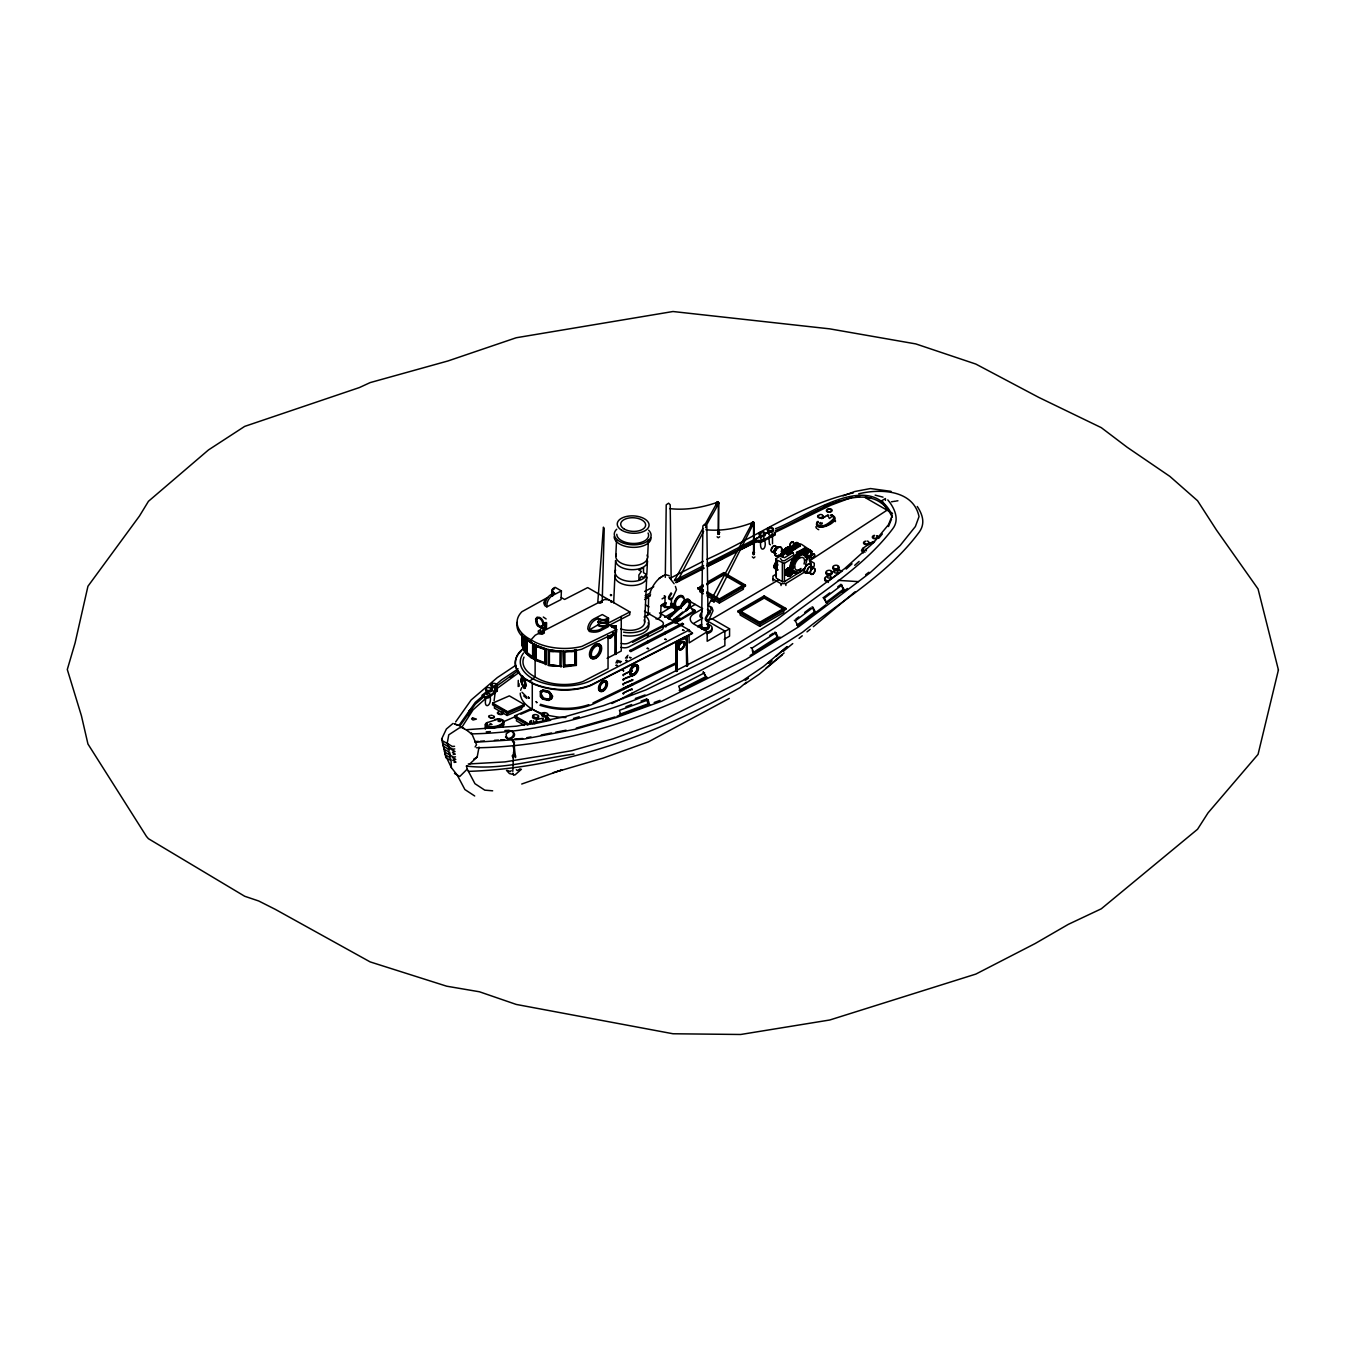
<?xml version="1.0" encoding="UTF-8"?>
<svg xmlns="http://www.w3.org/2000/svg" width="1346" height="1346" viewBox="0 0 1346 1346"><rect width="100%" height="100%" fill="white"/><g stroke="black" fill="none" stroke-linecap="round" stroke-linejoin="round"><path stroke-width="1.5" d="M664.958 604.371L665.059 596.059M665.294 577.4L666.22 504.8L668.575 503.202L670.207 504.8L671.166 579.47M602.2 602.184L604.219 528.574L603.395 527.178L597.809 602.032L599.996 603.311L602.2 602.184L601.544 601.309M788.033 574.473L788.15 572.891L785.374 571.226L788.436 572.201L786.03 569.896L787.747 568.163L790.708 569.812L792.895 568.567L790.102 567.44L791.835 561.972C796.445 564.782 791.869 559.684 792.929 559.751L794.914 560.895L794.729 559.986C789.53 556.403 796.613 561.299 795.52 558.842C790.052 555.814 800.348 557.194 795.621 558.691M792.878 568.365L790.119 566.296M792.104 567.44L792.962 566.262L790.253 565.084M805.43 564.479C807.617 561.248 806.691 548.663 810.948 565.32M513.364 757.108L512.809 771.376M554.67 593.199L554.165 592.93A6.158 3.348 2.6 0 1 554.047 587.899L555.158 587.327L561.4 590.928L561.013 599.576L546.863 606.861L545.214 605.986A9.372 5.115 2.6 0 1 544.407 602.335M608.56 618.15L602.318 614.55L593.721 618.975A7.79 4.492 -60 0 0 587.781 628.969L589.279 631.425A9.372 5.115 2.6 0 0 599.895 631.055L608.156 626.799L608.56 618.15L607.433 618.723A6.158 3.348 2.6 0 1 598.23 618.386L595.302 619.883A7.79 4.492 -60 0 0 589.363 629.878L598.465 624.578L599.66 625.167A5.384 2.944 2.6 0 0 605.414 625.385C608.476 626.243 608.88 617.326 605.683 619.463M598.061 622.02L599.778 622.34A5.384 2.944 2.6 0 0 605.549 622.559L607.265 622.357A6.158 3.348 2.6 0 1 598.061 622.02L599.811 621.768A5.384 2.944 2.6 0 0 605.565 621.987L607.298 621.785A6.158 3.348 2.6 0 1 598.095 621.448M607.416 619.261A6.158 3.348 2.6 0 1 598.213 618.924L598.23 618.386M598.465 624.578L598.734 618.638L599.929 619.244A5.384 2.944 2.6 0 0 601.292 619.631M606.609 624.88L606.878 618.958M613.675 602.806L614.886 576.324M615.072 572.235L615.593 560.491A15.916 8.749 2.3 0 0 633.596 569.661A15.916 8.749 2.3 0 0 646.888 559.095M615.795 556.403L616.502 540.722M608.459 624.78L616.653 629.507L616.518 632.317L581.809 649.193A42.248 23.05 2.6 0 1 534.244 644.566L530.879 642.631L531.014 639.838L535.254 635.194L604.539 599.492L608.779 599.761M561.316 597.574L564.597 599.458L587.697 587.596L629.878 611.942L629.743 614.752L608.476 625.722M644.667 622.138L646.719 577.198M647.426 561.366L646.904 573.11A15.916 8.749 2.3 0 1 628.919 581.304A15.916 8.749 2.3 0 1 615.61 569.981M647.611 557.278L648.419 539.746M660.516 616.67L661.054 606.053M786.266 569.56L789.126 571.108L790.708 569.812M793.888 548.159C789.379 547.014 799.204 540.301 799.171 545.685L799.961 546.14L792.054 551.019L791.212 549.353L792.054 551.019M793.215 545.601L795.772 547.082L797.858 544.878M804.117 553.744C812.53 563.873 796.815 546.325 809.451 550.951C812.816 549.202 812.21 555.158 809.35 557.109M804.269 551.995L806.843 553.458L808.929 551.254M787.747 568.163L790.455 568.651M794.931 543.296L797.37 542.606L798.346 544.491M810.342 550.783L807.516 548.899L784.348 563.368L776.238 559.801L776.104 558.624L799.457 544.238L801.442 544.272L811.773 551.288M486.158 697.295C482.507 710.251 492.501 706.852 490.028 695.731M793.147 547.856L792.306 548.764C785.509 547.519 790.22 546.005 790.152 547.603M789.429 546.611L792.306 548.764M800.348 553.929L799.474 553.139L801.459 554.283C803.478 554.434 805.043 554.973 806.456 556.134M787.881 550.127L785.542 548.327L782.783 552.129C787.932 555.595 780.815 550.8 782.093 553.172L784.079 554.316L781.235 553.391L780.529 556.537M801.459 554.283L798.851 556.47L796.529 554.67L794.628 556.386M795.436 555.578L797.993 557.16L798.515 555.814M521.76 650.303A47.547 25.944 2.6 0 0 524.704 678.922L533.504 683.987A47.547 25.944 2.6 0 0 590.827 685.518L692.5 633.444L689.102 630.046L659.456 612.935M521.558 676.298L521.558 681.345M492.703 703.1L492.535 704.816L507.476 713.447L524.132 706.229L524.301 704.496L509.36 695.865L492.703 703.1L507.661 711.731L524.301 704.496M494.705 704.984L494.403 708.097L507.156 715.466L521.625 709.174L521.945 706.061M507.156 715.466L507.661 711.731M543.01 715.298L531.384 708.585L514.727 715.82L514.559 717.536L527.851 725.208M516.729 717.704L516.427 720.817L524.402 725.41M531.199 710.318L531.384 708.585M546.156 718.949L546.325 717.216M494.066 687.301L496.842 688.328L497.33 690.868L489.019 697.514A3.247 1.615 6 0 1 484.594 697.766M497.33 690.868L496.842 688.328M548.074 719.319L548.226 717.99L545.904 717.502M792.239 566.229L793.164 565.152L790.523 563.823M494.083 700.761L495.328 691.491M775.06 564.681L776.036 563.52M518.277 680.353L518.176 686.527M774.808 535.119L774.976 532.444L774.808 535.119L761.971 541.883A3.247 1.952 -1.9 0 1 757.394 541.748L755.257 539.073L760.793 536.145M514.946 756.25L514.105 742.42L514.391 745.129M777.416 569.358C775.161 568.618 772.806 562.443 777.483 561.804M774.303 564.832L777.096 566.515L776.861 567.675M789.059 567.709C799.053 569.627 787.629 582.616 785.593 571.411M806.843 553.458L806.675 555.225M521.861 677.375L522.5 684.155L524.553 687.116M553.559 651.447L549.303 651.296L560.037 651.986L559.953 666.051L549.303 664.773L559.953 666.051M548.31 665.395L561.131 666.388L548.31 665.395L548.394 649.563L553.475 651.161L561.131 651.128L561.046 666.977M512.624 740.67L514.071 743.042L514.475 754.635M514.391 749.621C511.261 745.566 516.494 743.48 513.667 747.249M514.071 756.502L514.509 754.029L514.307 756.301M471.369 708.518L468.391 715.82L468.677 712.404M887.805 499.904C894.417 507.779 900.02 519.573 892.634 528.928C862.685 568.315 818.839 593.519 780.697 623.955C688.21 683.718 583.255 731.787 471.319 733.89L471.487 732.914L476.534 744.725L475.104 746.963M803.713 568.769L797.909 573.295L797.757 572.403L795.957 573.547L794.14 571.377L793.147 572.252L793.417 571.209M795.957 573.547C795.318 573.06 792.542 569.476 789.681 567.827M801.122 553.929L801.307 552.92L800.517 553.913M862.55 550.564L863.695 548.461M469.434 764.242L477.191 757.024L479.025 747.047M524.873 686.931L524.873 682.792L521.962 677.307M834.2 517.47C832.989 523.342 822.036 529.971 816.854 524.772L817.964 521.339M835.344 521.642L835.496 520.767M674.75 610.411L675.524 606.306M675.473 610.815L676.079 607.517M791.414 547.755L788.756 549.572L786.535 547.671L785.542 548.327M799.255 555.309L797.269 554.165L805.278 549.218L805.245 548.007L796.546 552.415L797.37 554.081L796.529 554.67M615.946 662.972L617.208 660.364L621.448 661.66M617.444 663.056L618.352 661.542L620.405 662.737M625.503 658.093L627.943 655.25M627 658.177L627.522 656.798M506.264 737.372L506.517 736.195M525.344 687.907L525.344 682.859L522.871 677.391M513.718 751.27L513.634 752.986M514.273 751.421C514.273 763.148 514.391 739.24 513.987 754.988M754.164 553.98L753.053 554.434L754.483 552.668M792.508 564.967L793.484 564.008L790.926 562.561M777.584 569.997L774.505 568.18L773.984 566.178M788.638 576.374L785.559 574.574L785.038 572.555M816.736 524.132L818.015 522.063M790.321 547.62L791.818 546.964L792.104 548.529M806.675 555.662L802.031 553.021L801.863 554.098L802.889 553.357M811.941 552.028L805.985 549.673M790.708 548.815L787.511 547.166L786.787 548.428M800.483 554.636L797.387 554.081M623.518 675.742C620.607 675.339 633.865 669.416 632.25 671.351M623.518 680.353C618.773 679.276 647.88 670.039 622.962 679.377M623.518 684.946C618.79 683.919 647.628 674.632 622.962 683.97M623.518 689.539C618.924 688.462 647.561 679.242 622.962 688.563M623.518 694.149C620.624 693.678 633.932 687.957 632.25 689.741M631.695 674.969L632.25 675.944M631.695 679.579L632.25 680.554M631.695 684.172L632.25 685.148M540.856 691.205L540.856 696.252L542.993 698.725L549.235 700.172M522.971 637.668L521.979 642.917L523.022 643.136M522.181 641.033L522.971 638.542M793.703 545.921L795.755 544.507M800.231 544.894L799.288 544.39L799.961 546.14M541.765 691.928L541.109 693.829L543.532 698.069L548.646 699.247M792.76 570.906L792.575 572.05L793.972 571.36M469.687 710.486L467.87 714.877M550.077 698.423L550.077 694.284L548.108 692.399L543.01 691.221M788.369 546.829L787.662 548.007L787.511 547.166M798.498 553.492L798.649 554.333L799.356 553.172M536.6 618.083L536.6 620.001M776.878 566.313L774.808 564.344M888.495 526.538L891.506 519.085M551.153 699.062L552.146 696.639L551.153 693.998L548.714 691.726L542.472 690.279M782.935 556.537L780.596 554.636M791.835 561.972L792.34 560.845L794.325 561.989M793.82 563.116L793.484 564.008M469.047 711.378L469.468 710.368M650.185 592.24C652.961 584.736 657.891 577.72 665.53 574.708L669.231 575.667M803.562 555.444L803.915 554.148L802.653 554.502M515.602 757.613L515.552 755.375L513.869 754.214L512.187 755.897L513.213 757.983M712.236 600.854L711.445 600.518L714.087 601.881L753.996 522.568L752.784 521.979L708.181 605.565L711.899 607.433L713.027 610.697L709.359 618.941A2.625 1.531 -60.6 0 1 706.751 620.674A2.625 1.531 -60.6 0 1 706.532 617.73L711.159 609.889L710.318 606.76M783.473 555.41L783.221 554.535M794.022 561.181L794.914 560.895M751.741 525.613L753.306 522.282M754.938 556.941L753.659 558.052L752.313 556.874M703.638 531.334L677.661 580.883L676.87 580.547L675.053 579.47L702.848 528.541M705.573 527.666C707.087 521.71 721.456 502.058 717.687 501.654L704.833 524.906M716.341 505.288L718.125 501.957M834.066 518.193C830.465 522.029 822.103 529.533 816.82 524.048M793.972 572.403L794.847 571.394M622.828 697.985L623.349 698.658M702.208 611.134L700.357 614.264A2.625 1.481 -60.8 0 0 701.367 617.158M707.39 609.334L709.679 610.613L705.741 617.276A2.625 1.531 -60.6 0 0 705.624 619.984A2.625 1.531 -60.6 0 0 707.777 619.581M781.235 553.391L782.093 553.172M784.079 554.316L783.944 553.341M792.929 559.751L792.744 558.826M794.729 559.986L795.587 559.835M719.673 536.768L718.259 537.744L717.132 536.802M671.048 592.863L669.029 596.16A2.625 1.548 -59.2 0 0 668.895 598.852A2.625 1.548 -59.2 0 0 671.082 598.465M671.704 593.519L669.803 596.631A2.625 1.548 -59.2 0 0 670.005 599.559A2.625 1.548 -59.2 0 0 672.664 597.86L676.449 589.683L675.406 586.402M468.879 714.087L470.965 710.856M461.728 727.479L473.052 709.847L486.478 697.75M521.424 769.273L515.013 774.892L513.684 775.094L512.809 773.159L513.263 774.186M801.291 553.963L802.031 553.021M455.638 721.927L471.167 699.954L497.297 677.61L515.669 665.361M458.178 725.242L454.241 723.896L458.952 725.477L475.306 702.343L487.589 691.827M467.314 730.508L459.777 726.167L475.306 704.177L484.526 696.303M781.858 552.348L784.617 553.492M784.768 553.273L786.569 550.278L784.583 549.134M793.618 558.691L793.551 557.698M718.831 532.814L717.586 532.612L719.588 532.764L718.041 534.312L719.319 534.009L717.687 531.956L719.588 532.242L718.293 534.16L718.747 502.647M718.848 532.915L718.562 534.328M753.491 552.92C756.603 552.735 751.186 551.036 753.575 554.131M753.104 552.129L753.777 553.66M486.545 723.778C485.856 730.996 504.7 726.655 502.882 721.187M485.216 726.369L485.351 729.078M687.503 665.765L686.982 637.567L687.503 665.765L686.712 666.186L686.712 639.148L684.996 638.66L680.975 640.023L677.156 644.078L677.156 671.132L675.827 671.233L675.827 643.338L677.93 640.612M676.365 671.536L676.365 643.64L680.824 638.862M795.25 572.302L793.787 572.723L794.056 571.478M677.156 671.132L676.617 643.775L678.434 641.47M878.652 538.417L882.337 533.958M796.395 557.782L794.409 556.638M828.648 516.948L829.338 518.479L831.172 517.268M862.836 548.091L861.474 550.632L863.257 553.004M680.655 577.72L678.35 580.059L679.394 580.664L681.699 578.309L678.317 580.059M817.157 521.693C811.47 534.917 845.574 521.02 831.811 515.064M708.046 566.043L722.499 558.725L724.72 556.47M611.101 602.385L611.639 600.653M665.412 633.747L664.89 632.586L665.95 632.014L665.412 633.747L648.503 642.463L647.005 641.537L629.558 650.791L630.837 651.548L647.746 642.85L648.284 641.117L647.224 641.689L647.746 642.85M647.746 641.15L664.672 632.435L666.169 633.36L683.617 624.107L682.321 623.349L665.412 632.048M467.836 766.093L466.439 766.076L467.23 769.104L459.794 776.474L454.477 773.412M702.999 567.524L700.728 569.762L702.629 568.786M535.371 660.348L535.893 644.599L535.371 660.348L546.392 664.301L546.392 649.041L538.215 645.929M536.145 646.433L536.145 659.91L536.145 646.433L545.399 649.681L545.399 663.141L537.693 660.802M545.887 664.806L546.392 649.041M722.718 556.908L721.456 558.119L722.499 558.725M683.987 603.244L669.315 616.905A3.836 2.221 -60 0 0 668.339 618.622M495.429 689.69L519.522 672.108M846.18 569.089L852.052 563.806M854.71 565.337L859.118 561.383M855.047 591.803L813.337 626.698M492.199 687.89L501.419 679.999L518.126 668.861M495.278 687.099L518.126 670.695M452.996 723.425L446.401 728.994L441.623 739.004L441.942 740.435L452.424 746.492L454.544 746.29M767.927 663.157L771.14 660.465M775.969 656.411L787.174 646.585L763.418 666.539L742.689 680.655L658.396 722.516L612.952 738.87L572.134 750.597L546.476 755.14L504.935 761.903L468.257 763.99M746.357 682.287L739.947 687.688C656.966 734.344 564.344 768.381 468.425 771.359M768.835 663.427L772.049 660.735M766.076 668.07L784.095 652.945M782.329 654.829L759.329 674.144L744.557 684.205M520.162 768.835L517.402 770.501L516.309 769.761M673.808 619.379L682.843 611.976M673.101 621.061L686.662 609.957A4.846 2.793 -60 0 0 689.859 603.042A4.846 2.793 -60 0 0 684.794 603.715L670.106 617.36A3.836 2.221 -60 0 0 669.147 619.093M783.254 651.363L792.76 643.573M799.087 638.391L802.25 635.783M806.994 631.897L810.174 629.305M486.529 691.709L481.918 695.394L484.728 696.437A3.247 1.615 6 0 0 489.153 696.185L497.465 689.539M487.235 722.516C483.769 730.02 505.457 726.302 502.983 720.396M448.454 744.035L447.41 744.843L448.925 746.794L448.1 748.982L449.143 748.174M449.379 749.554L448.555 751.741L443.844 749.032L443.255 744.775M449.833 752.313L448.79 753.121L449.009 754.5L450.069 753.693L449.934 760.019L445.762 757.613L445.274 753.424M804.74 612.413L810.578 607.971M794.325 620.254L795.335 620.843L813.051 607.45L815.541 612.43L797.875 625.84L796.815 625.234L814.498 611.824L815.541 612.43M593.031 702.915L674.868 663.292M837.75 586.822L840.947 584.416L844.363 589.935L826.78 603.227L823.315 597.674L829.759 592.863M823.315 597.674L824.324 598.263L841.973 585.005M844.363 589.935L843.319 589.329L825.721 602.604M810.931 616.115L825.906 604.775M842.445 592.257L847.408 588.505M865.596 574.742L868.91 572.235M795.823 619.126L798.817 616.872M828.48 575.028L825.384 577.283A3.247 1.952 -1.9 0 0 825.771 580.025L828.261 581.22L842.293 570.973L836.236 569.375M831.592 572.757L834.688 570.502M502.697 727.025L504.01 724.585M510.285 677.139L513.566 674.884M745.179 680.437L748.46 678.216M821.699 518.647L827.554 515.282M822.406 518.361L825.367 516.359M868.052 544.642L874.345 541.445M872.141 542.135L863.661 547.738L862.517 549.858L863.19 551.894M769.794 635.43L773.21 633.226M750.782 647.628L751.808 648.217L775.952 632.721L778.257 637.735L754.147 653.247L752.229 650.757M753.087 652.642L777.214 637.129L778.257 637.735M473.742 759.194L477.191 757.024M644.599 599.542L647.897 597.506M675.002 623.248L694.889 611.42L694.873 610.327L688.109 606.423M778.964 579.655L711.378 619.396M810.443 560.205L887.048 510.184L882.875 501.907L881.394 502.765L881.394 500.931L885.416 498.525L885.416 500.359M687.823 600.131L702.646 608.695L693.796 613.793A12.703 7.336 0 0 0 693.796 624.006L707.172 631.745L689.102 642.9L689.102 635.548M750.126 655.519L780.024 637.045M787.158 550.615L785.223 551.81L785.929 553.374L790.539 552.55L789.816 550.985M791.246 550.548L799.928 544.945M789.614 552.415L788.335 553.206L786.148 551.927M789.648 553.862L788.386 554.636L786.182 553.374M780.428 558.523L782.093 560.626L784.365 560.794L793.989 554.872L792.895 552.567L784.617 557.665L781.538 556.857L781.235 555.713M797.337 552.886L805.245 548.007M796.546 552.415L796.58 553.627L804.487 548.764L804.454 547.553M776.491 573.918L772.941 576.105L772.991 580.934M792.071 568.449L794.662 566.868A7.033 4.055 -60 0 1 800.752 557.564A7.033 4.055 -60 0 1 804.016 563.974M804.588 560.744L807.179 559.145M776.238 559.801L776.238 578.124L782.363 581.657L784.482 581.623L803.899 569.661M772.941 578.999L781 583.659L785.845 583.558L805.379 571.545M810.713 568.264L814.263 566.077L814.263 563.183L809.417 560.39M661.054 613.204L671.334 606.979L676.617 610.024M664.621 617.292L678.922 608.729M673.353 619.496L676.769 617.427M675.406 622.121L694.873 610.327M537.559 617.528L536.297 619.093M545.853 623.635L545.82 624.022M540.503 629.642L538.265 630.938L539.09 632.704L542.135 633.175L544.373 631.88L543.565 630.113M540.907 630.5L540.167 632.065L542.892 631.644L542.472 630.736M662.703 576.29L658.749 578.544M522.5 677.004L521.087 679.326L521.962 684.475L524.015 687.419L525.394 686.611L524.553 679.949L521.777 676.163L521.087 682.102L524.284 688.529L526.336 685.484L524.805 679.461M662.047 598.869L665.58 596.833M753.625 554.754L753.895 554.602M703.167 591.769L697.766 588.656L702.965 584.652M708.181 581.64L723.828 572.605L745.432 585.089L745.432 586.082L719.37 601.14L706.768 593.855M697.766 588.656L703.235 585.678M706.667 583.693L723.828 573.783L745.432 586.082M699.802 588.656L703.235 586.671M706.667 584.686L723.828 574.792L743.396 586.082L719.37 599.963M688.984 608.022L695.226 604.404M706.919 591.769L719.37 598.953L743.396 585.089L743.396 589.228L719.37 603.025L706.919 595.824M745.432 585.089L719.37 600.131L706.768 592.863M693.796 623.333L702.646 618.218M738.113 610.949L764.175 595.908L785.795 608.392L785.795 609.385L759.733 624.443L738.113 611.959L738.113 610.949L759.733 623.434L785.795 608.392M738.113 611.959L764.175 597.086L785.795 609.385M781.976 608.358L764.175 598.095L740.165 611.959L740.165 615.021L759.733 626.327L783.759 612.514L783.759 609.385L759.733 623.248M611.976 703.521L724.871 645.609L724.871 631.055L707.172 641.268L707.172 631.745M740.165 610.949L759.733 622.256L783.759 608.392M706.465 621.566L711.782 618.571L729.566 628.834L729.566 636.204L724.249 639.199M724.249 631.829L729.566 628.834M729.28 698.439L648.385 741.865L602.958 758.151L557.446 771.477M764.478 534.211L770.03 531.283M774.774 533.891L761.937 540.655A3.247 1.952 -1.9 0 1 757.361 540.52L755.257 539.073M675.827 582.515L679.394 580.664M704.614 672.781L678.721 686.174L680.622 691.087L706.532 677.711L703.251 672.007L706.532 677.711M644.616 591.449L653.752 586.738M670.173 578.258L703.184 561.265M645.104 595.723L650.589 592.896M674.312 580.648L703.621 565.556M645.104 597.557L650.589 594.73M676.129 581.539L703.571 567.423M608.594 622.929L629.878 611.942M607.096 658.329L621.263 651.01L621.263 616.518M680.453 639.72L682.506 638.66M554.165 592.93L551.221 594.444A7.79 4.492 -60 0 0 545.281 604.438A9.372 5.115 2.6 0 1 546.577 598.684M547.704 597.422L521.895 611.723A42.248 23.05 2.6 0 0 527.666 637.886L534.362 641.773A42.248 23.05 2.6 0 0 581.943 646.383L616.653 629.507M561.4 590.928L552.802 595.353A7.79 4.492 -60 0 0 546.863 605.347L546.863 606.861M646.467 597.91L650.185 595.992M676.281 582.566L704.194 568.248M644.111 616.99L649.58 614.163M632.57 642.345L679.881 617.965M666.169 626.731L664.672 626.681L680.538 619.328M615.055 633.478L615.442 654.442L616.249 626.21L611.572 625.722M692.551 632.99L590.877 685.064M706.869 559.381C755.56 537.525 800.584 504.498 853.297 492.872M707.323 563.654L760.81 536.213M764.494 534.328L770.03 531.485M706.65 565.657L712.118 562.847M739.072 549.033L748.864 544.02M707.239 565.539L756.603 540.217M705.22 676.954L679.158 690.246L680.622 691.087M741.242 547.973L755.661 540.688M706.936 565.471L736.329 550.851M739.997 549L743.665 547.132M740.3 549.572L758.505 540.369M707.878 566.38L737.389 551.456M739.223 550.531L759.38 540.335M774.051 532.915L830.684 505.288L852.001 497.33M787.881 574.187L786.064 574.893M622.962 674.767L631.863 670.459M622.962 693.173L631.863 688.849M775.565 528.642C804.874 518.059 870.273 467.836 892.263 515.383L888.495 524.688L873.722 542.539L844.699 568.567L776.558 619.732L726.318 650.589L645.861 689.926L603.445 705.64L565.017 716.711L516.578 726.167L466.322 729.717L471.319 733.89M775.565 530.475C804.874 519.893 870.273 469.67 892.263 517.217M680.773 690.178L693.964 683.718M703.386 679.107L707.155 677.257M675.473 664.234L593.603 703.857C576.811 711.311 557.244 710.823 539.965 705.287M804.285 516.881L817.544 510.487M791.027 568.147L790.203 568.517L790.91 567.423L792.895 568.567M503.606 721.692L516.982 715.87M520.818 714.221L532.276 709.241A42.365 21.267 5.8 0 0 544.407 714.272M820.522 522.5C816.921 523.981 823.819 525.31 821.969 522.685M866.437 549.017L865.377 549.706L866.437 550.8M872.191 542.859L874.395 542.152M823.651 506.046L829.506 503.774M796.008 544.053L795.587 544.205A2.288 1.329 -60 0 0 795.166 544.507M625.907 706.717L631.644 704.547M843.084 495.866L854.71 491.526L870.458 488.548L891.018 491.34M829.607 504.666L839.315 501.049M640.999 701.081L646.602 699.011L648.133 699.886L649.546 704.665L620.758 715.012L619.597 714.356L648.082 703.823L649.546 704.665M617.074 716.207L646.366 705.388M654.173 702.511L660.045 700.341M648.133 699.886L619.463 710.301L620.758 715.012M635.329 698.473L645.087 694.973M521.726 784.028L562.174 769.845L553.273 772.638M588.808 704.665C573.245 709.931 555.982 709.342 540.436 704.278M573.43 718.428L579.201 716.762M576.273 728.068L615.122 716.93M827.083 515.434L828.631 514.98M827.605 516.006L828.665 515.703M526.135 639.35L527.094 639.098L527.094 652.574L533.588 657.622L533.588 644.145L526.135 639.35L526.135 652.827L529.348 655.62M526.135 652.827L527.094 652.574M525.68 637.886L525.68 653.147L527.094 653.466M528.389 654.98L533.588 657.622M525.68 653.147L531.081 657.858L534.345 658.951L534.345 643.708M575.028 649.815L576.357 650.135L576.357 665.378L563.638 666.96L563.301 651.128L563.638 666.96M576.357 650.135L563.638 651.716M575.028 665.059L576.357 665.378M872.797 541.849L874.16 541.513M529.466 681.446L535.119 676.988A36.224 19.753 2.6 0 0 582.751 681.614L608.039 668.592L608.039 636.103M789.193 546.644L791.179 547.788M800.18 552.97L802.166 554.131M536.869 719.437L542.287 718.276M494.891 719.403L498.878 719.084M498.929 720.228C495.227 721.624 503.471 722.23 499.703 720.295M526.824 737.709L530.963 736.918M541.277 734.95L551.608 732.964M555.747 732.174L566.077 730.205M858.698 493.814C880.048 488.531 913.412 489.692 919.032 516.595L915.381 526.538L900.205 545.416L869.97 572.858L798.683 626.799L745.92 659.389L661.609 701.249L616.182 717.553L575.398 729.229L523.762 739.122L475.071 742.252M570.855 651.447L575.365 651.279L575.365 664.756L563.301 666.388M575.365 651.279L564.395 651.986L564.395 665.462L571.192 665.496M575.365 664.756L564.395 665.462M574.035 754.063C538.434 758.875 502.63 770.45 466.439 766.076M454.107 762.425L456.008 762.105L452.66 760.17M891.439 501.789L893.307 501.503M893.912 501.402L895.157 501.2M896.184 501.049L897.933 500.762M611.774 627.303L615.442 627.472L615.442 654.442M453.821 759.783L455.756 759.481L452.273 757.462M611.976 625.94L616.249 626.21M683.23 637.617L685.518 637.281M455.52 756.839L453.552 757.125L444.483 751.892L443.928 747.653M453.265 754.467L455.268 754.197L452.441 752.565M452.979 751.808L455.032 751.573L450.624 749.015M454.797 748.931L452.71 749.15L442.582 743.295L441.925 739.004M511.194 770.602L510.42 771.578L507.442 770.434M683.078 624.645L682.321 623.349M630.079 650.253L630.837 651.548M718.562 533.824L718.377 502.681M486.209 731.888L490.381 731.585M504.851 730.558L508.956 730.272M474.919 741.579L478.335 741.36M480.337 741.242L484.375 740.973M494.453 740.317L498.474 740.064M500.493 739.93L504.531 739.677M514.626 739.021L522.702 738.5M476.534 747.787C594.562 746.189 705.371 695.428 802.67 632.149C842.411 600.03 888.596 573.716 919.368 531.906C925.459 523.375 922.599 514.492 917.265 506.483M794.073 572.42L796.176 573.547M793.534 546.392L793.147 544.693L794.779 544.322M523.224 646.282L523.089 644.128L521.996 644.145L522.921 648.772L524.671 651.75L525.31 651.161M523.022 644.381L521.945 644.398L521.996 634.521M513.465 774.539L509.427 773.546L506.483 770.383M498.962 718.814L486.276 722.92L484.964 724.771C487.286 732.392 512.86 724.619 501.116 719.319M705.91 529.735L706.364 529.769A201.597 114.595 -60.8 0 0 752.952 522.5M838.289 580.378L858.395 581.623M492.653 790.809L484.779 790.152L474.953 783.692L467.23 769.104M490.987 723.845L489.153 724.585L492.047 724.451M556.42 650.875L550.783 650.068M855.837 496.186L859.623 496.64M865.276 497.313L870.946 497.986M790.96 546.661L792.945 547.805M541.799 627.387L540.671 627.572L544.76 628.952A3.752 2.17 60 0 0 546.459 627.976L546.594 622.744L545.147 624.527L545.5 628.532A3.752 2.17 60 0 1 543.801 629.507L537.895 626.092A3.752 2.17 60 0 1 536.179 623.148L535.59 619.009L537.02 617.225L538.03 618.218M807.785 549.303L809.215 549.807M523.089 641.605L522.046 641.403L522.046 633.697M830.785 514.862L832.4 515.182M830.835 515.585L834.116 517.487M626.243 660.28C628.363 661.66 623.585 660.331 626.782 660.415M775.01 568.517L775.935 568.55M875.136 495.126L883.026 497.145M545.887 649.546L537.693 646.433M545.399 664.032L546.392 664.301M543.296 617.023L546.123 618.958M684.475 638.357L686.712 639.148M613.339 626.765L615.442 627.472M500.056 719L502.832 720.295M499.955 719.79L502.075 720.615M684.996 636.961L687.503 637.886M545.399 663.141L536.667 659.405M770.434 544.81L769.424 544.12L768.903 537.256M506.264 737.692C510.033 741.579 518.126 735.589 512.86 731.837A5.266 4.543 -40.5 0 0 509.579 731.349L506.113 734.007L506.533 737.675M865.007 552.23L862.668 550.514M817.493 529.113L818.755 529.685M676.466 607.719L674.683 606.777A6.764 3.903 -60 0 1 677.408 597.035A6.764 3.903 -60 0 1 683.532 598.65M712.926 601.191L714.087 601.881M676.18 580.193L675.053 579.47M535.371 645.104L538.215 646.82M535.893 659.843L538.215 661.172M865.209 497.583L892.499 513.331M796.748 542.488L800.584 544.659M807.802 548.865L811.638 551.036M796.462 542.522L799.995 544.659M795.738 542.758L798.296 544.238M795.436 542.926L797.993 544.407M806.49 549.319L809.451 550.951M794.645 543.548L797.69 544.995M805.699 549.942L808.744 551.389M794.611 543.986L797.169 545.466M805.665 550.363L808.239 551.843M793.972 544.322L796.815 545.87M805.026 550.699L807.886 552.247M793.719 544.676L796.395 546.493M804.773 551.052L807.449 552.87M793.568 545.5L796.125 546.981M804.622 551.877L807.179 553.357M793.063 545.988L795.621 547.469M804.117 552.382L806.91 554.047M804.201 553.071L806.759 554.552M792.794 546.947L795.351 548.428M803.848 553.341L806.405 554.821M791.162 546.712L795.301 548.815M801.93 553.004L806.103 555.578M790.102 546.577L792.306 547.721M801.089 552.903L803.293 554.064M800.416 552.937L802.401 554.098M806.927 556.554L803.798 554.569M803.091 554.855L805.076 555.999M788.251 546.88L791.532 548.714M799.238 553.206L801.207 554.367M805.11 557.059L807.095 558.203M787.275 547.267L789.261 548.411M798.245 553.61L800.231 554.754M798.834 554.266L800.82 555.41M798.649 554.333L800.634 555.494M786.4 547.738L788.756 549.572M796.58 553.627L799.49 555.158L799.457 558.153M786.283 547.822L788.958 549.471M792.895 552.567L789.513 550.615L790.052 552.6M785.307 548.529L788.066 549.992L788.52 548.815L788.487 551.826M796.277 554.855L799.053 556.335M796.866 555.326L798.851 556.47M795.553 555.477L798.178 556.992M784.348 549.353L786.333 550.497M783.658 550.06L785.643 551.204M783.422 550.295L785.408 551.456M783.557 551.17L785.526 552.314M794.527 557.496L796.512 558.64M782.766 551.086L785.357 552.516M793.753 557.429L796.344 558.859M782.564 551.355L784.55 552.499M793.77 558.472L795.755 559.616M792.945 558.54L794.931 559.684M781.774 552.499L783.759 553.643M793.08 559.499L795.065 560.659M781.959 553.408L783.944 554.552M792.205 559.734L794.19 560.878M781.067 553.694L783.052 554.838M792.458 560.592L794.443 561.736M791.566 560.962L793.551 562.106M780.444 554.939L782.43 556.083M791.431 561.282L793.921 562.864M791.027 562.241L793.013 563.385M791.431 563.116L793.417 564.26M790.607 563.52L792.592 564.664M799.709 569.846L801.694 570.99M790.304 564.765L792.289 565.926M798.397 569.997L800.382 571.141M798.75 570.637L800.735 571.781M790.136 565.993L792.121 567.137M790.085 567.171L792.087 568.584M795.772 571.259L797.757 572.403M788.773 567.743L791.919 569.678M796.041 572.1L798.027 573.245M788.537 568.197L791.095 569.678M791.717 569.863L793.703 571.024M795.806 572.168L797.791 573.329M788.049 567.995L790.607 569.476M787.612 568.618L790.169 570.098M787.242 568.517L790.001 570.233M786.939 568.786L789.513 570.267M791.717 571.495L795.335 573.463M786.922 569.207L789.479 570.687M786.569 569.627L789.126 571.108M775.212 563.166L777.769 564.647M774.976 563.52L777.534 565M786.03 569.896L788.588 571.377M775.077 563.856L777.652 565.337M785.879 570.721L788.436 572.201M774.472 564.445L777.029 565.926M785.374 571.226L787.932 572.706M774.539 565.034L777.096 566.515M774.404 565.539L776.962 567.019M785.458 571.915L788.016 573.396M774.034 565.808L776.608 567.289M785.105 572.185L787.662 573.665M774.303 566.649L776.861 568.13M785.357 573.043L787.932 574.523M774 567.036L777.13 569.005M785.055 573.43L789.85 576.34M774.051 567.339L777.685 569.543M785.105 573.733L789.564 576.425M774.337 567.995L777.82 570.065M785.391 574.372L788.874 576.441M812.042 606.861L813.051 607.45M703.369 589.716L699.802 587.664L699.802 591.718L703.369 593.771M697.766 587.664L703.369 590.709M775.952 632.721L774.909 632.132L777.214 637.129M691.945 609.721L694.889 611.42M707.087 620.792L724.871 631.055M645.508 604.876L648.991 606.895M644.498 611.235L661.441 621.011A6.764 3.685 2.6 0 1 661.441 626.226L629.036 642.917A6.764 3.685 2.6 0 1 621.196 643.354M554.552 588.74L554.014 588.438A6.158 3.348 2.6 0 0 554.131 593.468M686.712 666.186L686.191 638.828M616.249 654.038L615.845 625.991M541.243 626.361A4.576 2.642 60 0 0 541.243 619.9A4.576 2.642 60 0 0 536.381 620.338A4.576 2.642 60 0 0 541.243 626.361L543.935 628.01A2.978 1.716 60 0 0 546.055 626.782L546.055 622.441L544.608 624.224L545.096 627.337A2.978 1.716 60 0 1 542.976 628.548L540.133 626.916M514.727 715.82L529.685 724.451M501.082 708.669L507.476 712.354M521.525 720.463L526.303 723.223M448.1 748.982L443.221 746.172L442.582 741.882M449.48 757.26L445.122 754.753L444.601 750.546M532.04 657.605L534.345 658.951M526.875 698.439L523.678 695.865M474.701 795.991L464.875 789.53L457.135 774.943L451.381 767.657L445.947 756.301M666.169 633.36L664.672 632.435M647.005 641.537L648.503 642.463M464.303 728.775L462.065 727.177L459.171 728.018L448.756 734.849L447.192 743.463M524.805 688.21L523.325 687.083M532.04 643.253L526.135 638.458M832.821 515.518L834.251 518.176M505.473 737.053L507.324 738.298C511.345 739.408 516.157 734.041 511.8 731.215A5.266 4.543 -40.5 0 0 508.519 730.743M526.841 697.127L522.012 692.214M669.147 577.266L674.11 583.71M548.226 717.99L550.632 720.261L531.906 724.266L530.274 722.718A3.247 1.615 6 0 1 531.451 720.598M522.298 675.86L523.325 677.038M797.993 557.16L797.32 557.766M536.785 617.814L537.037 618.167A5.014 2.894 60 0 1 542.741 620.405A5.014 2.894 60 0 1 542.001 626.412M816.517 528.389L815.827 526.774M512.893 740.485L514.391 743.076M512.321 740.822L513.936 743.076L514.559 742.369M795.335 620.843L797.875 625.84M824.324 598.263L826.78 603.227M812.849 608.527L814.498 611.824M840.947 584.416L843.319 589.329M751.808 648.217L754.147 653.247M543.565 631.24L544.373 632.99L542.135 634.286L539.09 633.815L538.265 632.048M523.224 645.39L524.015 647.863M522.13 645.39L524.217 650.286L524.217 636.809M519.186 686.241L518.967 683.549M646.602 699.011L648.082 703.823M521.625 681.799L522.298 684.609M809.266 555.932L810.948 564.058M760.709 541.563C759.144 554.333 768.162 549.134 764.276 539.393M450.977 759.211L451.381 767.657M709.679 610.613L709.796 613.911M838.625 569.207L838.659 570.435M828.261 581.22L828.295 582.465M799.793 569.442L799.877 572.387M785.845 583.558L785.896 585.493M781 583.659L781.05 585.577M648.621 598.078L648.183 614.466A6.377 3.483 2.6 0 1 649.832 612.952M707.979 613.069L706.852 525.95L704.513 524.368L702.881 525.95L701.603 625.52A3.382 1.952 0 0 0 705.741 627.909A3.382 1.952 0 0 0 707.256 624.645M708.046 619.295L708.131 625.52M671.402 598.146L671.486 604.371M784.348 563.368L784.482 581.623M776.104 558.624L776.238 576.862M772.52 543.734L772.469 535.069A1.884 1.11 -1.5 0 1 771.83 536.129M782.346 563.335L782.363 581.657M764.175 595.908L764.175 598.095M759.733 622.256L759.733 626.327M753.945 522.971L753.945 552.701M753.777 552.583L753.777 553.929M753.575 523.005L753.575 552.701M723.828 572.605L723.828 574.792M719.37 598.953L719.37 603.025M689.102 631.863L689.102 630.046L592.055 680.05A42.651 23.269 2.6 0 1 532.259 678.451A42.651 23.269 2.6 0 1 523.594 652.995M576.021 649.563L576.021 664.806M575.028 650.707L575.028 664.184M564.731 652.558L564.731 666.034M549.387 650.707L549.387 665.075M544.878 650.185L544.878 663.645M535.119 644.515L535.119 676.988A36.224 19.753 2.6 0 1 524.015 657.117M533.386 659.204L533.386 643.96L527.531 640.696A42.248 23.05 2.6 0 1 517.251 622.306M532.629 644.398L532.629 657.874M532.276 682.355L532.276 709.241A42.365 21.267 5.8 0 1 521.625 698.843L520.599 696A42.954 21.94 5.2 0 1 520.279 693.14M526.639 639.535L526.639 652.894M524.671 636.507L524.671 651.75M523.089 636.422L523.089 644.128M513.667 754.921L513.701 752.279L513.482 754.568M589.363 629.878A9.372 5.115 2.6 0 0 599.963 629.507L607.113 625.823A6.158 3.348 2.6 0 1 597.91 625.469M607.147 625.2A6.158 3.348 2.6 0 1 597.944 624.847M537.172 622.121A5.014 2.894 60 0 1 536.701 619.799M538.703 626.092A2.978 1.716 60 0 1 536.6 622.441M537.525 623.669A3.752 2.17 60 0 1 537.138 622.592M552.853 595.824A6.158 3.348 2.6 0 1 552.785 592.223M552.886 595.252A6.158 3.348 2.6 0 1 552.802 591.651M551.961 595.908A6.158 3.348 2.6 0 1 552.651 595.067M552.886 594.276A5.384 2.944 2.6 0 1 553.442 591.887M553.627 592.526A5.384 2.944 2.6 0 1 553.004 591.752M552.954 590.103A5.384 2.944 2.6 0 1 553.559 589.363M547.822 715.197A42.365 21.267 5.8 0 0 551.338 715.988L556.756 716.88A42.954 21.94 5.2 0 0 565.943 717.519M545.954 718.983A1.884 0.942 6 0 1 545.281 720.211A1.884 0.942 6 0 1 542.724 719.673A1.884 0.942 6 0 1 543.414 718.444M546.627 715.584A1.884 0.942 6 0 1 545.702 716.324M544.76 716.375A1.884 0.942 6 0 1 543.128 714.844M538.148 716.846A3.045 1.514 6 0 1 537.054 718.848A3.045 1.514 6 0 1 532.898 717.973A3.045 1.514 6 0 1 533.992 715.971M536.045 720.547A1.884 0.942 6 0 1 536.734 721.893A1.884 0.942 6 0 1 534.194 722.045A1.884 0.942 6 0 1 533.487 720.699M534.985 723.559A1.884 0.925 6.5 0 1 534.042 723.34M547.368 714.877A3.045 1.514 6 0 1 545.803 716.947A3.045 1.514 6 0 1 541.782 715.466A3.045 1.514 6 0 1 544.743 713.918M530.139 724.064A3.247 1.615 6 0 1 531.3 721.927M537.155 718.007A1.884 0.942 6 0 1 534.598 718.158M836.388 570.771A1.884 1.127 -1.9 0 1 837.683 572.42A1.884 1.127 -1.9 0 1 834.621 572.639A1.884 1.127 -1.9 0 1 835.429 570.839M837.784 568.433A1.884 1.127 -1.9 0 1 834.184 568.685M830.987 571.882A3.045 1.817 -1.9 0 1 831.34 574.456A3.045 1.817 -1.9 0 1 827.067 574.759A3.045 1.817 -1.9 0 1 826.696 572.201M829.473 575.819A1.884 1.127 -1.9 0 1 830.768 577.468A1.884 1.127 -1.9 0 1 827.689 577.686A1.884 1.127 -1.9 0 1 828.497 575.886M837.902 566.834A3.045 1.817 -1.9 0 1 838.272 569.392A3.045 1.817 -1.9 0 1 833.982 569.711A3.045 1.817 -1.9 0 1 833.611 567.154M825.821 581.253A3.247 1.952 -1.9 0 1 825.435 578.511M830.448 574.019A1.884 1.127 -1.9 0 1 827.807 574.204M876.667 536.028A2.103 1.296 -3.7 0 1 876.667 537.862A2.103 1.296 -3.7 0 1 873.705 537.979M873.689 536.145A2.103 1.296 -3.7 0 1 874.631 535.775M868.406 543.061A2.103 1.296 -3.7 0 1 865.327 543.986A2.103 1.296 -3.7 0 1 864.889 541.95M877.205 535.658A2.877 1.783 -3.7 0 1 876.835 538.4A2.877 1.783 -3.7 0 1 872.578 537.862A2.877 1.783 -3.7 0 1 874.429 535.321M869.146 542.236A2.877 1.783 -3.7 0 1 867.127 544.507A2.877 1.783 -3.7 0 1 863.594 543.38A2.877 1.783 -3.7 0 1 865.629 541.126M867.11 541.058A2.877 1.783 -3.7 0 1 868.406 541.479M590.86 685.064A47.581 25.961 2.6 0 1 533.487 683.532L524.704 678.451A47.581 25.961 2.6 0 1 523.964 647.998M598.028 655.199A8.11 4.677 -60 0 1 589.767 656.495A8.11 4.677 -60 0 1 594.158 645.171A8.11 4.677 -60 0 1 600.888 647.813M621.011 647.291A6.764 3.685 2.6 0 0 628.868 646.871L661.273 630.164A6.764 3.685 2.6 0 0 663.157 627.051M613.406 634.504A4.576 2.642 -60 0 1 607.786 637.735M613.187 632.755A3.651 2.103 -60 0 1 610.596 637.23A3.651 2.103 -60 0 1 608.005 635.733M613.086 634.319A4.576 2.642 -60.1 0 1 607.483 637.55M612.867 632.57A3.651 2.103 -60.1 0 1 610.276 637.045A3.651 2.103 -60.1 0 1 607.702 635.564M591.096 650.757A6.612 3.819 -60 0 1 598.734 645.575A6.612 3.819 -60 0 1 596.749 655.283A6.612 3.819 -60 0 1 590.473 653.82M630.938 669.669A4.61 2.658 -60 0 1 635.867 665.833A4.61 2.658 -60 0 1 635.867 671.604A4.61 2.658 -60 0 1 630.938 673.437M631.476 669.971A4.61 2.658 -60 0 1 636.793 666.371A4.61 2.658 -60 0 1 635.413 673.118A4.61 2.658 -60 0 1 631.038 672.108M604.859 688.933A6.007 3.466 -60 0 1 598.549 689.186A6.007 3.466 -60 0 1 603.462 680.655A6.007 3.466 -60 0 1 606.407 686.241M635.884 672.95A6.007 3.466 -60 0 1 629.575 673.185A6.007 3.466 -60 0 1 634.504 664.672A6.007 3.466 -60 0 1 637.449 670.258M702.191 617.612A2.625 1.481 -60.8 0 1 701.165 614.718M711.883 628.447A7.268 4.189 0 0 1 706.751 633.596M706.751 623.955A7.268 4.189 0 0 1 712.135 628.01A7.268 4.189 0 0 1 706.751 632.065M697.851 626.916A7.268 4.189 0 0 1 699.735 625.049M703.992 628.885A3.382 1.952 0 0 0 708.131 627.505A3.382 1.952 0 0 1 705.741 629.894M701.603 626.496A3.382 1.952 0 0 0 701.603 627.505A3.382 1.952 0 0 0 701.603 628.515M709.207 626.327A4.492 2.591 0 0 1 703.706 629.524A4.492 2.591 0 0 1 701.687 625.167M708.046 624.191A4.492 2.591 0 0 1 708.046 627.859A4.492 2.591 0 0 1 701.687 627.859A4.492 2.591 0 0 1 701.687 624.191M648.149 622.727A20.257 11.054 2.6 0 1 623.383 635.48M646.282 616.67A20.257 11.054 2.6 0 1 644.818 628.885A20.257 11.054 2.6 0 1 623.535 632.166M644.128 619.883A15.916 8.682 2.6 0 1 638.458 628.851A15.916 8.682 2.6 0 1 620.809 628.919M646.164 574.927A15.916 8.749 2.3 0 1 630.803 585.527A15.916 8.749 2.3 0 1 615.425 574.069M647.073 555.006A15.916 8.749 2.3 0 1 631.711 565.606A15.916 8.749 2.3 0 1 616.333 554.148M651.01 537.878A18.44 10.061 2.6 0 1 632.603 547.351A18.44 10.061 2.6 0 1 614.163 536.718M648.654 530.24A18.44 10.061 2.6 0 1 632.721 544.827A18.44 10.061 2.6 0 1 616.737 529.23M648.065 532.999A15.916 8.682 2.6 0 1 634.79 543.447A15.916 8.682 2.6 0 1 616.788 534.261M682.775 605.431A4.846 2.793 -60 0 1 687.419 601.174A4.846 2.793 -60 0 1 688.782 605.75M687.57 607.938A4.846 2.793 -60 0 1 685.854 609.502M679.394 606.356A5.586 3.23 -60 0 1 675.827 601.662A5.586 3.23 -60 0 1 682.674 597.523M680.992 608.493A6.764 3.903 -60 0 1 685.652 600.148A6.764 3.903 -60 0 1 690.548 602.705A6.764 3.903 -60 0 1 685.888 611.05M680.47 608.19A6.764 3.903 -60 0 1 685.131 599.845A6.764 3.903 -60 0 1 690.027 602.402M689.438 605.515A6.764 3.903 -60 0 1 685.366 610.731M679.41 607.298A6.764 3.903 -60 0 1 674.514 604.741A6.764 3.903 -60 0 1 679.175 596.396A6.764 3.903 -60 0 1 684.071 598.953M668.743 618.655A3.18 1.834 -60 0 1 670.661 616.182M667.986 618.201A3.18 1.834 -60 0 1 671.873 615.845M681.295 607.685A5.586 3.23 -60 0 1 684.138 601.561A5.586 3.23 -60 0 1 688.614 600.955M493.545 716.61A2.103 1.026 6.8 0 1 492.081 717.755A2.103 1.026 6.8 0 1 489.507 716.795M501.738 712.556A2.103 1.026 6.8 0 1 502.075 713.834A2.103 1.026 6.8 0 1 499.736 714.103M498.794 713.75A2.103 1.026 6.8 0 1 498.777 712.286M493.545 715.887A2.877 1.396 6.8 0 1 493.561 717.889A2.877 1.396 6.8 0 1 489.523 717.519A2.877 1.396 6.8 0 1 489.49 715.534M490.768 715.281A2.877 1.396 6.8 0 1 492.249 715.416M500.981 711.849A2.877 1.396 6.8 0 1 502.866 713.969A2.877 1.396 6.8 0 1 498.626 714.171A2.877 1.396 6.8 0 1 498.222 711.984M786.014 554.115A7.033 4.055 -60 0 1 787.191 552.802M789.765 551.221A7.033 4.055 -60 0 1 790.994 551.052M778.425 555.343A4.795 2.776 -60 0 1 774.943 552.886A4.795 2.776 -60 0 1 779.368 547.166A4.795 2.776 -60 0 1 781.303 551.608M775.801 553.576A3.601 2.069 -60 0 1 774.135 550.295A3.601 2.069 -60 0 1 778.123 547.233M776.087 553.728A3.601 2.069 -60 0 1 774.421 550.464A3.601 2.069 -60 0 1 778.392 547.401M774.236 551.002A3.415 1.969 -60 0 1 771.174 550.682A3.415 1.969 -60 0 1 773.243 546.14A3.415 1.969 -60 0 1 775.935 547.25M774.505 551.153A3.415 1.969 -60 0 1 771.443 550.834A3.415 1.969 -60 0 1 773.513 546.308A3.415 1.969 -60 0 1 776.221 547.418M779.368 554.939A5.182 2.995 -60 0 1 774.64 553.761A5.182 2.995 -60 0 1 779.132 546.897A5.182 2.995 -60 0 1 781.538 551.624M775.195 566.296A2.288 1.329 -60 0 1 775.161 565.825M775.229 565.303A2.288 1.329 -60 0 1 776.844 563.065L777.265 562.897A2.288 1.329 -60 0 1 777.652 562.88M793.972 546.459A2.288 1.329 -60 0 1 794.779 544.894M791.398 546.173A2.389 1.38 -60 0 1 790.27 544.373A2.389 1.38 -60 0 1 792.39 541.866A2.389 1.38 -60 0 1 793.501 543.666M790.741 546.055A2.389 1.38 -60 0 1 790.859 542.606A2.389 1.38 -60 0 1 793.332 542.976M798.161 545.685A2.288 1.329 -60 0 1 799.524 545.904M798.414 545.837A2.288 1.329 -60 0 1 799.541 545.786M801.072 568.466A7.033 4.055 -60 0 1 794.662 566.868M807.92 572.37A4.795 2.776 -60 0 1 804.454 569.913A4.795 2.776 -60 0 1 808.862 564.193A4.795 2.776 -60 0 1 810.797 568.651M810.629 572.117A3.601 2.069 -60 0 1 807.381 571.545A3.601 2.069 -60 0 1 810.04 566.733A3.601 2.069 -60 0 1 812.378 568.971M809.047 572.773A3.601 2.069 -60 0 1 807.146 570.334A3.601 2.069 -60 0 1 810.208 566.38A3.601 2.069 -60 0 1 812.092 568.82M807.937 572.689A5.182 2.995 -60 0 1 804.168 570.031A5.182 2.995 -60 0 1 808.946 563.839A5.182 2.995 -60 0 1 811.049 568.651M790.876 570.771A2.288 1.329 -60 0 1 791.599 573.396A2.288 1.329 -60 0 1 788.907 574.422A2.288 1.329 -60 0 1 790.455 570.923L791.128 570.906A2.288 1.329 -60 0 1 791.852 573.547A2.288 1.329 -60 0 1 789.16 574.574A2.288 1.329 -60 0 1 790.725 571.074M810.696 553.643A2.288 1.329 -60 0 0 809.636 551.91L809.215 552.079A2.288 1.329 -60 0 0 807.566 555.309A2.288 1.329 -60 0 0 809.905 555.208M805.009 553.829A2.288 1.329 -60 0 1 805.48 551.759M805.833 551.288A2.288 1.329 -60 0 1 806.658 550.598M804.891 554.064A2.288 1.329 -60 0 1 805.968 550.733M786.653 573.312A2.288 1.329 -60 0 1 786.737 570.62M787.074 570.132A2.288 1.329 -60 0 1 788.319 569.291M786.72 573.295A2.288 1.329 -60 0 1 786.114 571.276A2.288 1.329 -60 0 1 788.066 569.139M660.499 614.853A6.377 3.483 2.6 0 1 656.007 618.975M494.537 689.287A1.884 0.942 6 0 1 495.227 690.616A1.884 0.942 6 0 1 492.67 690.767A1.884 0.942 6 0 1 491.98 689.438M493.09 686.881A1.884 0.942 6 0 1 492.148 686.006M489.776 695.259A1.884 0.925 6.2 0 1 489.103 696.471M489.221 693.527A1.884 0.942 6 0 1 489.507 695.074A1.884 0.942 6 0 1 486.545 694.452A1.884 0.942 6 0 1 488.295 693.325M495.076 691.02A1.884 0.925 6.2 0 1 494.403 692.231M490.213 689.186A3.045 1.514 6 0 1 491.34 691.339A3.045 1.514 6 0 1 487.202 691.592A3.045 1.514 6 0 1 486.074 689.421M495.513 684.946A3.045 1.514 6 0 1 496.338 687.301A3.045 1.514 6 0 1 491.694 686.948A3.045 1.514 6 0 1 492.485 684.71M489.658 691.272A1.884 0.942 6 0 1 487.774 691.121M772.015 533.319A1.884 1.127 -1.9 0 1 771.796 534.917A1.884 1.127 -1.9 0 1 769.155 534.833A1.884 1.127 -1.9 0 1 769.374 533.252M772.234 530.812A1.884 1.127 -1.9 0 1 769.037 531.216M763.855 538.871A1.884 1.11 -1.5 0 1 763.636 540.453A1.884 1.11 -1.5 0 1 760.995 540.369M763.3 533.05A3.045 1.817 -1.9 0 1 765.134 535.338A3.045 1.817 -1.9 0 1 761.247 536.516A3.045 1.817 -1.9 0 1 759.413 534.227M760.305 533.437A3.045 1.817 -1.9 0 1 761.735 532.999M763.821 537.643A1.884 1.127 -1.9 0 1 763.603 539.224A1.884 1.127 -1.9 0 1 760.961 539.157A1.884 1.127 -1.9 0 1 761.18 537.559M773.462 530.088A3.045 1.817 -1.9 0 1 771.006 532.242A3.045 1.817 -1.9 0 1 767.472 530.846A3.045 1.817 -1.9 0 1 769.929 528.692M771.494 528.726A3.045 1.817 -1.9 0 1 772.789 529.247M763.704 534.025A1.884 1.127 -1.9 0 1 762.61 535.876M760.843 535.54A1.884 1.127 -1.9 0 1 760.423 535.018M831.29 510.067A2.103 1.296 -3.7 0 1 829.809 511.716M828.715 511.766A2.103 1.296 -3.7 0 1 827.235 510.908M827.773 509.629A2.103 1.296 -3.7 0 1 828.715 509.259M829.809 509.209A2.103 1.296 -3.7 0 1 830.751 509.511M822.49 515.888A2.103 1.296 -3.7 0 1 821.952 517.167M821.01 517.537A2.103 1.296 -3.7 0 1 819.916 517.587M818.974 517.285A2.103 1.296 -3.7 0 1 818.974 515.451M829.994 508.738A2.877 1.783 -3.7 0 1 831.626 511.413A2.877 1.783 -3.7 0 1 826.898 511.615A2.877 1.783 -3.7 0 1 828.513 508.805M823.23 515.737A2.877 1.783 -3.7 0 1 819.714 518.059A2.877 1.783 -3.7 0 1 818.418 515.131M819.714 514.609A2.877 1.783 -3.7 0 1 822.49 514.963M675.793 606.541A12.703 7.336 0 0 1 661.273 605.229M520.683 690.347A42.954 21.94 5.2 0 1 521.794 687.638M717.738 502.176A201.597 118.162 -59.2 0 1 669.719 508.603M664.688 596.396A2.625 1.497 -59.4 0 1 664.167 595.807M661.206 605.767A7.268 4.189 0 0 1 666.337 602.789M673.353 603.883A7.268 4.189 0 0 1 675.238 605.767M670.611 607.231A3.382 1.952 0 0 1 669.097 607.736M667.347 607.736A3.382 1.952 0 0 1 665.833 607.231M664.958 605.347A3.382 1.952 0 0 1 665.833 604.472M670.611 604.472A3.382 1.952 0 0 1 671.486 605.347M670.611 603.496A3.382 1.952 0 0 1 670.611 606.255A3.382 1.952 0 0 1 665.833 606.255A3.382 1.952 0 0 1 665.833 603.496M671.402 604.018A4.492 2.591 0 0 1 671.402 607.685M665.042 607.685A4.492 2.591 0 0 1 665.042 604.018M671.402 603.025A4.492 2.591 0 0 1 671.402 606.71A4.492 2.591 0 0 1 665.042 606.71A4.492 2.591 0 0 1 665.042 603.025M643.523 567.76L643.489 572.689L646.4 574.372L643.455 577.602L641.386 576.408L638.98 579.958L638.879 574.961L641.352 571.444L638.778 569.964L643.523 567.76M544.356 622.761L544.356 623.753L544.356 622.761M790.052 573.11L791.212 572.319L790.052 573.11M790.876 573.598C791.768 575.852 792.609 570.721 790.876 573.598M1278.414 669.955L1258.056 754.366L1208.052 812.866L1197.553 829.254L1101.297 908.802L1068.303 924.365L1035.141 943.546L975.85 974.083L829.759 1019.999L740.704 1034.485L673 1033.762L516.241 1004.436L479.462 991.783L446.687 986.197L370.15 961.902L275.274 909.341L258.684 900.979L244.703 896.268L148.447 838.709L146.462 836.421L87.944 744.002L81.416 715.752L67.3 669.517L75.09 642.951L87.944 586.25L139.462 516.023L148.447 501.301L208.512 449.917L244.703 426.379L359.382 387.564L370.15 382.601L447.898 360.98L516.241 337.745L673 311.515L829.759 328.861L915.835 343.92L975.85 364.076L1038.759 397.39L1101.297 427.658L1127.208 447.293L1169.859 476.383L1197.553 500.729L1216.498 530.088L1258.056 588.959L1278.414 669.955M623.585 670.964L622.962 670.173L623.585 670.83M631.695 665.782L632.25 666.758L631.863 665.866M631.695 693.375L632.25 694.351L631.863 693.459M674.228 662.501L674.228 662.501M610.579 594.596C609.671 596.766 613.406 595.067 610.579 594.596M647.224 635.06C646.316 637.23 650.068 635.531 647.224 635.06M540.318 691.508L540.318 696.555L542.472 699.028L548.714 700.475L551.692 698.742L552.684 696.336L549.235 691.407L542.993 689.96L540.318 691.508M528.456 697.144L528.995 698.153L528.456 697.144M541.227 692.248L541.227 696.37L543.01 698.372L548.108 699.567L550.615 698.12L550.615 693.981L548.646 692.096L543.532 690.919L541.227 692.248M513.684 756.284L512.843 755.796L513.869 756.502L514.895 755.476L515.434 756.637L513.684 756.284M536.179 701.653L536.835 702.629L536.179 701.653M629.558 657.42L630.837 657.723L629.558 657.42M647.224 648.318L648.503 648.637L647.224 648.318M664.89 639.232L666.169 639.535L664.89 639.232M682.557 630.13L683.835 630.433L682.557 630.13M616.148 665.311L617.444 665.631L616.148 665.311M472.547 717.906L471.571 718.915L473.018 720.026L476.417 719.084L472.547 717.906M787.124 549.555L785.189 550.75L785.896 552.331L790.506 551.507L789.782 549.925L787.124 549.555M752.851 521.979L754.046 522.618L752.851 521.979M717.065 505.591L715.786 504.952L717.065 505.591M542.27 714.709A3.045 1.514 6 0 0 547.519 715.113A3.045 1.514 6 0 0 544.878 712.623A3.045 1.514 6 0 0 542.27 714.709M533.05 716.678A3.045 1.514 6 0 0 538.299 717.082A3.045 1.514 6 0 0 535.641 714.591A3.045 1.514 6 0 0 533.05 716.678M833.948 568.5A3.045 1.817 -1.9 0 0 838.895 567.322A3.045 1.817 -1.9 0 0 834.873 565.37A3.045 1.817 -1.9 0 0 833.948 568.5M827.016 573.547A3.045 1.817 -1.9 0 0 831.979 572.387A3.045 1.817 -1.9 0 0 827.958 570.435A3.045 1.817 -1.9 0 0 827.016 573.547M681.396 648.637A3.651 2.103 -60 0 0 683.633 642.866A3.651 2.103 -60 0 0 679.158 645.441A3.651 2.103 -60 0 0 681.396 648.637M681.396 649.378A4.576 2.642 -60 0 0 684.205 642.16A4.576 2.642 -60 0 0 678.603 645.39A4.576 2.642 -60 0 0 681.396 649.378M681.614 649.512A4.576 2.642 -60 0 0 684.407 642.278A4.576 2.642 -60 0 0 678.805 645.508A4.576 2.642 -60 0 0 681.614 649.512M681.614 648.755A3.651 2.103 -60 0 0 683.852 642.984A3.651 2.103 -60 0 0 679.377 645.558A3.651 2.103 -60 0 0 681.614 648.755M595.958 658.211A8.11 4.677 -60 0 0 600.922 645.407A8.11 4.677 -60 0 0 590.978 651.144A8.11 4.677 -60 0 0 595.958 658.211M595.958 656.983A6.612 3.819 -60 0 0 599.996 646.551A6.612 3.819 -60 0 0 591.904 651.228A6.612 3.819 -60 0 0 595.958 656.983M634.303 675.137A6.007 3.466 -60 0 0 637.97 665.647A6.007 3.466 -60 0 0 630.618 669.904A6.007 3.466 -60 0 0 634.303 675.137M603.26 689.976A4.61 2.658 -60 0 0 606.087 682.708A4.61 2.658 -60 0 0 600.434 685.972A4.61 2.658 -60 0 0 603.26 689.976M602.739 689.674A4.61 2.658 -60 0 0 605.549 682.405A4.61 2.658 -60 0 0 599.912 685.669A4.61 2.658 -60 0 0 602.739 689.674M603.26 691.121A6.007 3.466 -60 0 0 606.945 681.648A6.007 3.466 -60 0 0 599.576 685.888A6.007 3.466 -60 0 0 603.26 691.121M752.481 525.075A1.75 1.01 -60 0 0 753.255 522.332A1.75 1.01 -60 0 0 751.152 523.897A1.75 1.01 -60 0 0 752.481 525.075M752.885 525.31A1.75 1.01 -60 0 0 753.676 522.568A1.75 1.01 -60 0 0 751.573 524.149A1.75 1.01 -60 0 0 752.885 525.31M624.342 529.113A12.501 6.831 2.6 0 0 645.239 526.707A12.501 6.831 2.6 0 0 629.928 517.874A12.501 6.831 2.6 0 0 624.342 529.113M621.919 530.358A15.916 8.682 2.6 0 0 648.536 527.295A15.916 8.682 2.6 0 0 629.036 516.04A15.916 8.682 2.6 0 0 621.919 530.358M812.833 574.119A3.415 1.969 -60 0 0 814.801 568.735A3.415 1.969 -60 0 0 810.629 571.293A3.415 1.969 -60 0 0 812.833 574.119M812.547 573.968A3.415 1.969 -60 0 0 814.515 568.567A3.415 1.969 -60 0 0 810.342 571.141A3.415 1.969 -60 0 0 812.547 573.968M813.169 557.766A2.389 1.38 -60 0 0 814.027 554.047A2.389 1.38 -60 0 0 811.167 556.436A2.389 1.38 -60 0 0 813.169 557.766M813.405 557.917A2.389 1.38 -60 0 0 814.28 554.182A2.389 1.38 -60 0 0 811.419 556.588A2.389 1.38 -60 0 0 813.405 557.917M491.526 685.4A3.045 1.514 6 0 0 496.775 685.804A3.045 1.514 6 0 0 494.133 683.331A3.045 1.514 6 0 0 491.526 685.4M486.226 689.64A3.045 1.514 6 0 0 491.475 690.061A3.045 1.514 6 0 0 488.834 687.57A3.045 1.514 6 0 0 486.226 689.64M768.095 530.492A3.045 1.817 -1.9 0 0 773.294 529.819A3.045 1.817 -1.9 0 0 769.878 527.481A3.045 1.817 -1.9 0 0 768.095 530.492M759.918 534.799A3.045 1.817 -1.9 0 0 765.1 534.143A3.045 1.817 -1.9 0 0 761.701 531.805A3.045 1.817 -1.9 0 0 759.918 534.799M717.687 504.986A1.75 1.01 -60 0 0 718.478 502.243A1.75 1.01 -60 0 0 716.358 503.825A1.75 1.01 -60 0 0 717.687 504.986M717.267 504.75A1.75 1.01 -60 0 0 718.057 502.008A1.75 1.01 -60 0 0 715.937 503.572A1.75 1.01 -60 0 0 717.267 504.75"/></g></svg>
